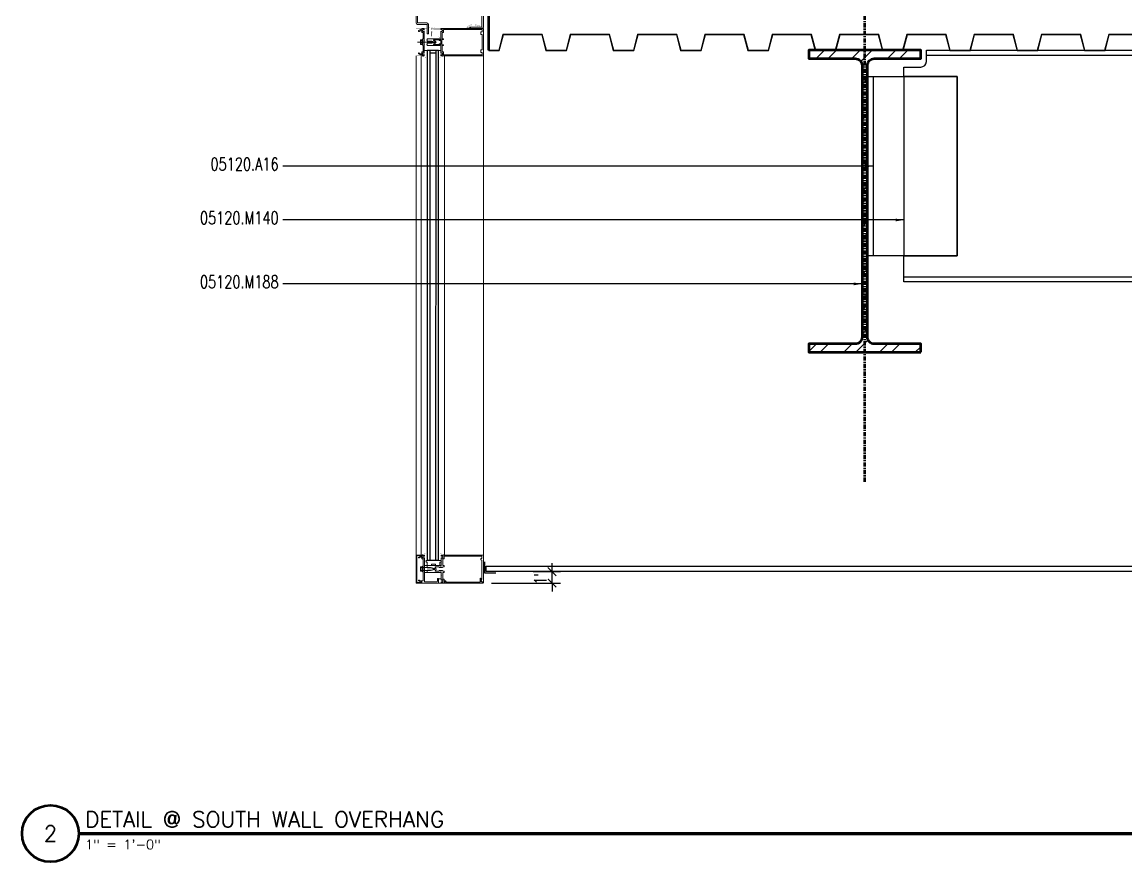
# Model space of a CAD drawing. Header units: inches. Extents: x 4066 to 5785, y 40 to 930.
# Drawn here: x 5104.8 to 5203.2, y 339.8 to 414.7 of the extents above; entities that cross this region are included whole.
import ezdxf
from ezdxf.enums import TextEntityAlignment as Align

# ---------------------------------------------------------------- set-up
doc = ezdxf.new("R2010")
doc.units = ezdxf.units.IN
doc.header["$LTSCALE"] = 0.5
doc.header["$MEASUREMENT"] = 0
doc.linetypes.add('CENTER2', pattern=[1.125, 0.75, -0.125, 0.125, -0.125])
doc.layers.get('0').update_dxf_attribs({"lineweight": 18})
doc.layers.get('Defpoints').update_dxf_attribs({"color": 140, "lineweight": 18})
for name, color, linetype, lineweight in [('A-Anno-Dims', 211, 'Continuous', 18), ('A-Anno-Note', 231, 'Continuous', 25), ('A-Detl-Fine', 90, 'Continuous', 18), ('A-Detl-Medm', 31, 'Continuous', 25), ('A-Detl-Patt', 190, 'Continuous', 18), ('A-Detl-Thin', 150, 'Continuous', 18), ('A-Detl-Wide', 213, 'Continuous', 50), ('G-Anno-Ttlb', 213, 'Continuous', 50)]:
    doc.layers.add(name, color=color, linetype=linetype, lineweight=lineweight)
doc.styles.add('Arch-Dim', font='romans.shx', dxfattribs={"width": 0.75})
doc.styles.add('RomanS', font='romans.shx')
doc.dimstyles.new('Aec-Arch-I-96', dxfattribs={"dimscale": 96, "dimtxt": 0.09375, "dimasz": 0.0625, "dimexe": 0.0625, "dimexo": 0.0625, "dimgap": 0.03125, "dimtad": 1, "dimdec": 4, "dimzin": 3, "dimdsep": 46, "dimlunit": 4, "dimtxsty": 'Arch-Dim', "dimblk": 'ARCHTICK', "dimcen": 0.09375, "dimazin": 2, "dimtfac": 0.75, "dimtdec": 4, "dimtix": 1, "dimtmove": 2, "dimatfit": 2, "dimfxl": 1, "dimtolj": 1, "dimtzin": 0, "dimarcsym": 0})

# ---------------------------------------------------------------- blocks, each defined once
blk = doc.blocks.new('*U56')
at = {"layer": 'A-Detl-Patt'}
h = blk.add_hatch(dxfattribs=at)
h.set_pattern_fill('ANSI32', color=256, scale=6, style=0)
h.set_pattern_definition([(45, (0, -13.46), (-1.591, 1.591), []), (45, (1.0607, -13.46), (-1.591, 1.591), [])])
edge = h.paths.add_edge_path()
edge.add_line((4.995, -26.92), (4.995, -26.175))
edge.add_line((4.995, -26.175), (0.845, -26.175))
edge.add_arc((0.845, -25.575), 0.6, 180, 270, ccw=False)
edge.add_line((0.245, -25.575), (0.245, -1.345))
edge.add_arc((0.845, -1.345), 0.6, 90, 180, ccw=False)
edge.add_line((0.845, -0.745), (4.995, -0.745))
edge.add_line((4.995, -0.745), (4.995, 0))
edge.add_line((4.995, 0), (-4.995, 0))
edge.add_line((-4.995, 0), (-4.995, -0.745))
edge.add_line((-4.995, -0.745), (-0.845, -0.745))
edge.add_arc((-0.845, -1.345), 0.6, 0, 90, ccw=False)
edge.add_line((-0.245, -1.345), (-0.245, -25.575))
edge.add_arc((-0.845, -25.575), 0.6, -90, 0, ccw=False)
edge.add_line((-0.845, -26.175), (-4.995, -26.175))
edge.add_line((-4.995, -26.175), (-4.995, -26.92))
edge.add_line((-4.995, -26.92), (4.995, -26.92))
at = {"color": 0, "linetype": 'ByBlock'}
blk.add_lwpolyline([(4.995, -26.92), (4.995, -26.175), (0.845, -26.175, -0.414214), (0.245, -25.575), (0.245, -1.345, -0.414214), (0.845, -0.745), (4.995, -0.745), (4.995, 0), (-4.995, 0), (-4.995, -0.745), (-0.845, -0.745, -0.414214), (-0.245, -1.345), (-0.245, -25.575, -0.414214), (-0.845, -26.175), (-4.995, -26.175), (-4.995, -26.92)], format="xyb", close=True, dxfattribs=at)
blk = doc.blocks.new('*U68')
at = {"layer": 'A-Detl-Thin'}
blk.add_lwpolyline([(58.75, 1.5), (55.25, 1.5), (54.875, 0.06), (53.125, 0.06), (52.75, 1.5), (49.25, 1.5), (48.875, 0.06), (47.125, 0.06), (46.75, 1.5), (43.25, 1.5), (42.875, 0.06), (41.125, 0.06), (40.75, 1.5), (37.25, 1.5), (36.875, 0.06), (35.125, 0.06), (34.75, 1.5), (31.25, 1.5), (30.875, 0.06), (29.125, 0.06), (28.75, 1.5), (25.25, 1.5), (24.875, 0.06), (23.125, 0.06), (22.75, 1.5), (19.25, 1.5), (18.875, 0.06), (17.125, 0.06), (16.75, 1.5), (13.25, 1.5), (12.875, 0.06), (11.125, 0.06), (10.75, 1.5), (7.25, 1.5), (6.875, 0.06), (5.125, 0.06), (4.75, 1.5), (1.25, 1.5), (0.875, 0.06), (0, 0.06), (0, 0.06), (0, 0), (0.921, 0), (1.296, 1.44), (4.704, 1.44), (5.079, 0), (6.921, 0), (7.296, 1.44), (10.704, 1.44), (11.079, 0), (12.921, 0), (13.296, 1.44), (16.704, 1.44), (17.079, 0), (18.921, 0), (19.296, 1.44), (22.704, 1.44), (23.079, 0), (24.921, 0), (25.296, 1.44), (28.704, 1.44), (29.079, 0), (30.921, 0), (31.296, 1.44), (34.704, 1.44), (35.079, 0), (36.921, 0), (37.296, 1.44), (40.704, 1.44), (41.079, 0), (42.921, 0), (43.296, 1.44), (46.704, 1.44), (47.079, 0), (48.921, 0), (49.296, 1.44), (52.704, 1.44), (53.079, 0), (54.921, 0), (55.296, 1.44), (58.704, 1.44)], dxfattribs=at)
at = {"layer": 'A-Detl-Wide'}
blk.add_lwpolyline([(0, 0.06), (0, 5.5), (145.808, 5.5)], dxfattribs=at)
blk = doc.blocks.new('_ArchTick')
at = {"color": 0, "linetype": 'ByBlock', "const_width": 0.15}
blk.add_lwpolyline([(-0.5, -0.5), (0.5, 0.5)], dxfattribs=at)
blk = doc.blocks.new('*D143')
at = {"layer": 'A-Anno-Dims', "color": 0, "lineweight": -2, "transparency": 16777216}
for p, q in [((5152.04, 365.666), (5152.04, 366.416)), ((5150.36, 365.666), (5152.79, 365.666)), ((5152.04, 364.65), (5152.04, 365.666)), ((5146.648, 364.65), (5152.79, 364.65)), ((5152.04, 364.65), (5152.04, 363.9))]:
    blk.add_line(p, q, dxfattribs=at)
at = {"layer": 'Defpoints', "color": 0, "transparency": 16777216}
for p in [(5149.61, 365.666), (5152.04, 365.666), (5145.898, 364.65)]:
    blk.add_point(p, dxfattribs=at)
at = {"layer": 'A-Anno-Dims', "color": 0, "lineweight": -2, "transparency": 16777216, "xscale": 0.75, "yscale": 0.75, "zscale": 0.75}
for p, rotation in [((5152.04, 365.666), 270), ((5152.04, 364.65), 90)]:
    blk.add_blockref('_ArchTick', p, dxfattribs=dict(at, rotation=rotation))
at = {"layer": 'A-Anno-Dims', "color": 0, "transparency": 16777216, "insert": (5150.995, 365.158), "char_height": 1.125, "attachment_point": 5, "rotation": 90, "style": 'Arch-Dim'}
blk.add_mtext('\\A1;1"', dxfattribs=at)
blk = doc.blocks.new('*D146')
at = {"layer": 'A-Anno-Dims', "color": 0, "lineweight": -2, "transparency": 16777216}
for p, q in [((5179.917, 445.366), (5179.917, 457.366)), ((5179.917, 456.616), (5262.162, 456.616)), ((5262.162, 367.9), (5262.162, 457.366))]:
    blk.add_line(p, q, dxfattribs=at)
at = {"layer": 'Defpoints', "color": 0, "transparency": 16777216}
for p in [(5262.162, 456.616), (5179.917, 444.616), (5262.162, 367.15)]:
    blk.add_point(p, dxfattribs=at)
at = {"layer": 'A-Anno-Dims', "color": 0, "lineweight": -2, "transparency": 16777216, "xscale": 0.75, "yscale": 0.75, "zscale": 0.75, "rotation": 180}
blk.add_blockref('_ArchTick', (5179.917, 456.616), dxfattribs=at)
at = {"layer": 'A-Anno-Dims', "color": 0, "lineweight": -2, "transparency": 16777216, "xscale": 0.75, "yscale": 0.75, "zscale": 0.75}
blk.add_blockref('_ArchTick', (5262.162, 456.616), dxfattribs=at)
at = {"layer": 'A-Anno-Dims', "color": 0, "transparency": 16777216, "insert": (5221.039, 457.975), "char_height": 1.125, "attachment_point": 5, "style": 'Arch-Dim'}
blk.add_mtext('\\A1;6\'-10{\\H0.750000x;\\S1/4;}"', dxfattribs=at)
blk = doc.blocks.new('Anno_Title_A1')
at = {"color": 0, "linetype": 'ByBlock', "lineweight": -2}
blk.add_circle((0, 0), 2.25, dxfattribs=at)
blk.add_circle((0, 0), 2.25, dxfattribs=at)
at = {"color": 0, "linetype": 'ByBlock', "lineweight": -2, "style": 'RomanS'}
blk.add_attdef('NUMBER', text='', height=1.25, dxfattribs=at).set_placement((0, 0), align=Align.MIDDLE)
blk = doc.blocks.new('Anno_Title_T1')
at = {"color": 0, "linetype": 'ByBlock', "lineweight": -2, "style": 'RomanS'}
blk.add_attdef('TITLE', (2.75, 0.5), '', height=1.25, dxfattribs=at)
blk.add_attdef('SCALE', text='', height=0.75, dxfattribs=at).set_placement((2.75, -0.5), align=Align.TOP_LEFT)

msp = doc.modelspace()

# ---------------------------------------------------------------- linework, layer by layer
at = {"layer": 'A-Detl-Fine'}
for p, q in [((5140.05512, 412.87229), (5141.74893, 412.87229)), ((5140.30623, 413.03128), (5140.30623, 412.72691)), ((5140.31852, 413.06569), (5140.33723, 413.06569)), ((5140.31852, 412.6925), (5140.33723, 412.6925)), ((5140.33723, 413.06569), (5140.33723, 412.6925)), ((5140.34115, 413.08201), (5140.48083, 413.08201)), ((5140.34115, 412.98056), (5140.48083, 412.98056)), ((5140.34115, 412.77764), (5140.48083, 412.77764)), ((5140.34115, 412.67618), (5140.48083, 412.67618)), ((5140.48083, 413.1291), (5140.48083, 412.6291)), ((5140.48083, 413.1291), (5140.52083, 413.1291)), ((5140.48083, 412.6291), (5140.52083, 412.6291)), ((5140.52083, 413.1291), (5140.52083, 412.6291)), ((5140.37603, 367.15031), (5140.37694, 411.59027)), ((5140.64985, 412.11946), (5140.89416, 412.11946)), ((5142.11521, 412.11946), (5141.91669, 412.11946)), ((5142.45554, 367.20887), (5142.45645, 411.59176)), ((5142.45554, 367.20887), (5142.45554, 367.14985)), ((5140.32618, 365.7479), (5140.32618, 366.05228)), ((5140.33848, 366.08668), (5140.35718, 366.08668)), ((5140.35718, 365.71349), (5140.35718, 366.08668)), ((5140.36111, 366.103), (5140.50079, 366.103)), ((5140.50079, 365.65008), (5140.50079, 366.15008)), ((5140.50079, 366.15008), (5140.54079, 366.15008)), ((5140.54079, 365.65008), (5140.54079, 366.15008)), ((5140.91579, 366.21308), (5140.66579, 366.21308)), ((5140.85329, 366.65008), (5142.10329, 366.65008)), ((5140.91579, 366.52508), (5140.85329, 366.52508)), ((5140.91579, 366.21308), (5140.91579, 366.52508)), ((5141.29079, 366.21308), (5140.91579, 366.21308)), ((5141.66579, 366.33808), (5141.29079, 366.33808)), ((5141.29079, 366.33808), (5141.29079, 366.21308)), ((5141.66579, 366.21308), (5141.66579, 366.33808)), ((5142.04079, 366.21308), (5141.66579, 366.21308)), ((5142.10329, 366.52508), (5142.04079, 366.52508)), ((5142.04079, 366.52508), (5142.04079, 366.21308)), ((5140.33848, 365.71349), (5140.35718, 365.71349)), ((5140.36111, 366.00155), (5140.50079, 366.00155)), ((5140.36111, 365.79863), (5140.50079, 365.79863)), ((5140.36111, 365.69717), (5140.50079, 365.69717)), ((5140.50079, 365.65008), (5140.54079, 365.65008)), ((5140.54079, 366.02547), (5141.20579, 366.02547)), ((5140.54079, 365.7747), (5141.20579, 365.7747)), ((5140.66579, 365.58708), (5140.91579, 365.58708)), ((5141.20579, 366.02547), (5141.54079, 365.90008)), ((5141.54079, 365.90008), (5141.20579, 365.7747)), ((5142.16602, 365.01047), (5141.91602, 365.01047)), ((5141.91602, 364.65047), (5142.16602, 364.65047))]:
    msp.add_line(p, q, dxfattribs=at)
at = {"layer": 'A-Detl-Fine', "const_width": 0.01111}
for points in [[(5140.45307, 414.27275), (5140.45033, 414.33572), (5140.4421, 414.39808), (5140.42839, 414.45923)], [(5140.42839, 414.08627), (5140.4421, 414.14742), (5140.45033, 414.20978), (5140.45307, 414.27275)], [(5145.04019, 414.46642), (5144.97718, 414.46382), (5144.91453, 414.45615), (5144.8526, 414.44361), (5144.79176, 414.42637), (5144.73236, 414.40463), (5144.67478, 414.37858), (5144.61937, 414.3484), (5144.56649, 414.31428), (5144.51651, 414.27641), (5144.46978, 414.23498), (5144.42667, 414.19017)], [(5145.04019, 414.40583), (5144.97616, 414.40301), (5144.91284, 414.39467), (5144.8506, 414.38101), (5144.78978, 414.36222), (5144.73075, 414.33851), (5144.67386, 414.31006), (5144.61947, 414.27709), (5144.56793, 414.23977), (5144.51961, 414.19831), (5144.47486, 414.15291)], [(5145.50595, 414.32187), (5145.44627, 414.3582), (5145.38327, 414.38986), (5145.31757, 414.41652), (5145.2498, 414.43785), (5145.18057, 414.45349), (5145.11049, 414.46313), (5145.04019, 414.46642)], [(5145.4151, 414.30763), (5145.34612, 414.34184), (5145.27242, 414.3692), (5145.19572, 414.38926), (5145.11774, 414.40162), (5145.04019, 414.40583)], [(5145.31997, 414.23246), (5145.41417, 414.30773)], [(5145.5933, 414.28124), (5145.32832, 414.21546)], [(5145.50576, 414.32194), (5145.57869, 414.34003)], [(5145.58488, 414.34066), (5145.58281, 414.34059), (5145.58071, 414.34038), (5145.57873, 414.34006)], [(5145.61518, 414.31036), (5145.61103, 414.32564), (5145.60015, 414.33652), (5145.58488, 414.34066)], [(5145.59328, 414.28124), (5145.6047, 414.28742), (5145.61237, 414.29764), (5145.61518, 414.31036)], [(5140.89369, 414.09343), (5140.64938, 414.09343)], [(5140.64938, 413.74164), (5140.89369, 413.74164)], [(5141.01583, 414.22762), (5141.54354, 414.15284)], [(5141.26015, 413.62514), (5141.01583, 413.62514)], [(5141.54354, 414.0942), (5141.43054, 414.0942)], [(5141.54354, 414.15284), (5141.54354, 414.0942)], [(5143.84024, 414.19154), (5144.42658, 414.19154)], [(5143.84024, 414.09382), (5143.84024, 414.19154)], [(5144.78716, 414.09382), (5143.84024, 414.09382)], [(5144.47465, 414.15441), (5144.81747, 414.15441)], [(5144.78716, 414.09382), (5144.80243, 414.09797), (5144.8133, 414.10884), (5144.81745, 414.12411)], [(5144.81747, 414.15441), (5144.81747, 414.12411)], [(5145.31995, 414.23242), (5145.31792, 414.23031), (5145.31662, 414.22768), (5145.31616, 414.22475)], [(5145.31616, 414.22475), (5145.31748, 414.2199), (5145.32093, 414.21644), (5145.32579, 414.21512)], [(5145.32579, 414.21512), (5145.32664, 414.21517), (5145.32749, 414.21529), (5145.32832, 414.21546)], [(5140.64962, 413.17816), (5140.89392, 413.17816)], [(5140.89392, 412.56642), (5140.64962, 412.56642)], [(5140.37694, 411.59027), (5140.37694, 411.64891)], [(5140.37694, 411.64891), (5140.48993, 411.64891)], [(5140.90464, 411.51549), (5140.37694, 411.59027)], [(5141.91645, 411.51698), (5142.44415, 411.59176)], [(5142.44415, 411.6504), (5142.33116, 411.6504)], [(5142.44415, 411.59176), (5142.44415, 411.6504)], [(5140.90374, 367.28387), (5140.37603, 367.20909), (5140.37603, 367.1483)], [(5141.92784, 367.28365), (5142.45554, 367.20887)], [(5140.64894, 366.68139), (5140.89326, 366.68139)], [(5142.1143, 366.68139), (5141.86999, 366.68139)]]:
    msp.add_lwpolyline(points, dxfattribs=at)
at = {"layer": 'A-Detl-Fine'}
for centre, radius, start, end in [((5140.36054, 413.03128), 0.05431, 110.9107, 249.0893), ((5140.36054, 412.72691), 0.05431, 110.9107, 249.0893), ((5140.47108, 412.8791), 0.16485, 142.0123, 217.9877), ((5140.38049, 366.05228), 0.05431, 110.9107, 249.0893), ((5140.85329, 366.58758), 0.0625, 90, 270), ((5142.10329, 366.58758), 0.0625, 270, 90), ((5140.49103, 365.90008), 0.16485, 142.0123, 217.9877), ((5140.38049, 365.7479), 0.05431, 110.9107, 249.0893)]:
    msp.add_arc(centre, radius, start, end, dxfattribs=at)
at = {"layer": 'A-Detl-Medm', "linetype": 'Continuous'}
for p, q in [((5140.91669, 412.13938), (5140.91579, 366.66147)), ((5141.91669, 412.13938), (5140.91669, 412.13938)), ((5141.16579, 366.66147), (5141.16669, 412.13938)), ((5141.66669, 411.89509), (5141.16669, 411.89509)), ((5141.66669, 412.13938), (5141.66579, 366.66147)), ((5141.91579, 366.66147), (5141.91669, 412.13938)), ((5141.91579, 366.66147), (5140.89301, 366.66147))]:
    msp.add_line(p, q, dxfattribs=at)
at = {"layer": 'A-Detl-Medm'}
for p, q in [((5185.41174, 411.70073), (5292.22557, 411.70073)), ((5180.66174, 409.82073), (5180.66174, 393.82073)), ((5183.41174, 409.82073), (5183.41174, 393.82073)), ((5183.41174, 391.94073), (5292.22557, 391.94073))]:
    msp.add_line(p, q, dxfattribs=at)
msp.add_lwpolyline([(5185.41174, 391.49073), (5183.41174, 391.49073), (5183.41174, 393.82073), (5188.16174, 393.82073), (5188.16174, 409.82073), (5183.41174, 409.82073), (5183.41174, 410.65073), (5184.91174, 410.65073, 0.41421356), (5185.41174, 411.15073), (5185.41174, 412.15073), (5292.22557, 412.15073), (5292.22557, 391.49073), (5185.41174, 391.49073)], format="xyb", close=True, dxfattribs=at)
for points in [[(5188.16174, 409.82073), (5188.16174, 393.82073), (5180.16174, 393.82073), (5180.16174, 409.82073)], [(5261.97461, 365.6656), (5146.16677, 365.66562), (5146.16677, 366.16562), (5261.97461, 366.1656)]]:
    msp.add_lwpolyline(points, close=True, dxfattribs=at)
at = {"layer": 'A-Detl-Medm', "linetype": 'Continuous', "const_width": 0.01111}
msp.add_lwpolyline([(5141.66579, 366.90577), (5141.17718, 366.90577)], dxfattribs=at)
at = {"layer": 'A-Detl-Medm'}
msp.add_lwpolyline([(5147.04177, 365.54062), (5146.04177, 365.54062), (5146.04177, 366.54062)], dxfattribs=at)
at = {"layer": 'A-Detl-Thin'}
for p, q in [((5142.11547, 414.07428), (5142.11543, 414.07428)), ((5142.11543, 414.07428), (5142.11543, 413.99415)), ((5142.11543, 413.99415), (5142.11547, 413.99415)), ((5142.11547, 413.84169), (5142.11543, 413.84169)), ((5142.11543, 413.84169), (5142.11543, 413.49772)), ((5142.11543, 413.49772), (5142.1301, 413.48306)), ((5142.1301, 413.48306), (5142.11543, 413.46839)), ((5142.11543, 413.46839), (5142.11543, 413.12931)), ((5142.11813, 414.08413), (5142.11547, 414.07428)), ((5142.11547, 413.99415), (5142.1199, 413.98361)), ((5142.1199, 413.85223), (5142.11547, 413.84169)), ((5142.12513, 414.09113), (5142.11813, 414.08413)), ((5142.1199, 413.98361), (5142.1299, 413.97949)), ((5142.1299, 413.85635), (5142.1199, 413.85223)), ((5142.13498, 414.09379), (5142.12513, 414.09113)), ((5142.1299, 413.97949), (5142.14048, 413.98385)), ((5142.14048, 413.852), (5142.1299, 413.85635)), ((5142.13498, 414.09383), (5142.13498, 414.09379)), ((5145.91684, 414.09382), (5142.13498, 414.09383)), ((5142.14048, 413.98385), (5142.14052, 413.98383)), ((5142.1588, 413.83796), (5142.14048, 413.85207)), ((5142.14048, 413.85207), (5142.14048, 413.852)), ((5142.14052, 413.98383), (5142.15884, 413.99793)), ((5142.17996, 413.82915), (5142.1588, 413.83796)), ((5142.15884, 413.99793), (5142.18, 414.00674)), ((5142.20288, 413.82609), (5142.17996, 413.82915)), ((5142.18, 414.00674), (5142.2029, 414.00977)), ((5142.2029, 413.82606), (5142.20288, 413.82609)), ((5142.2029, 414.00977), (5142.2029, 414.00979)), ((5142.2029, 414.00979), (5142.21317, 414.00979)), ((5142.21317, 413.82606), (5142.2029, 413.82606)), ((5142.21317, 414.00979), (5142.21317, 414.00975)), ((5142.21317, 414.00975), (5142.23781, 414.00307)), ((5142.23781, 413.83277), (5142.21317, 413.82609)), ((5142.21317, 413.82609), (5142.21317, 413.82606)), ((5142.23759, 413.17816), (5142.23759, 413.7469)), ((5142.23759, 413.7469), (5142.3402, 413.7469)), ((5142.23781, 414.00307), (5142.25533, 413.98556)), ((5142.25533, 413.85029), (5142.23781, 413.83277)), ((5142.25533, 413.98556), (5142.262, 413.96091)), ((5142.262, 413.87493), (5142.25533, 413.85029)), ((5142.262, 413.96091), (5142.26202, 413.96091)), ((5142.26202, 413.87493), (5142.262, 413.87493)), ((5142.26202, 413.96091), (5142.26202, 413.87493)), ((5142.3402, 413.74692), (5142.35005, 413.74959)), ((5142.3402, 413.7469), (5142.3402, 413.74692)), ((5142.35005, 413.74959), (5142.35706, 413.75659)), ((5142.35706, 413.75659), (5142.35973, 413.76644)), ((5142.35973, 413.76644), (5142.35975, 413.76644)), ((5142.35975, 413.76644), (5142.35975, 413.96679)), ((5142.35975, 413.96679), (5142.35977, 413.96679)), ((5142.35977, 413.96679), (5142.36378, 413.98157)), ((5142.36378, 413.98157), (5142.37428, 413.99208)), ((5142.37428, 413.99208), (5142.38906, 413.99608)), ((5142.38906, 413.99608), (5142.38906, 413.9961)), ((5142.38906, 413.9961), (5145.81912, 413.9961)), ((5145.76048, 413.78111), (5145.70184, 413.78111)), ((5145.70184, 413.78111), (5145.70184, 413.55146)), ((5145.70184, 413.55146), (5145.76048, 413.55146)), ((5145.79005, 413.78916), (5145.76048, 413.78115)), ((5145.76048, 413.78115), (5145.76048, 413.78111)), ((5145.76048, 413.55146), (5145.76048, 413.55144)), ((5145.76048, 413.55144), (5145.79005, 413.54343)), ((5145.81107, 413.81018), (5145.79005, 413.78916)), ((5145.79005, 413.54343), (5145.81107, 413.52241)), ((5145.81908, 413.83975), (5145.81107, 413.81018)), ((5145.81107, 413.52241), (5145.8191, 413.49284)), ((5145.81912, 413.83975), (5145.81908, 413.83975)), ((5145.8191, 413.49284), (5145.81912, 413.49284)), ((5145.81912, 413.9961), (5145.81912, 413.83975)), ((5145.81912, 413.49284), (5145.81912, 412.25176)), ((5145.91684, 411.65077), (5145.91684, 414.09382)), ((5140.89392, 413.13909), (5140.87925, 413.12442)), ((5140.87925, 413.12442), (5140.89392, 413.10976)), ((5140.89392, 413.03842), (5140.87925, 413.02377)), ((5140.87925, 413.02377), (5140.89392, 413.00911)), ((5140.89392, 412.73549), (5140.87925, 412.72082)), ((5140.87925, 412.72082), (5140.89392, 412.70618)), ((5140.89392, 412.63484), (5140.87925, 412.62018)), ((5140.87925, 412.62018), (5140.89392, 412.60551)), ((5142.0314, 413.17816), (5140.89392, 413.17816)), ((5140.89392, 413.17816), (5140.89392, 413.13909)), ((5140.89392, 413.10976), (5140.89392, 413.03842)), ((5140.89392, 413.00911), (5140.89392, 412.97002)), ((5140.89392, 412.97002), (5141.31413, 412.97002)), ((5141.31413, 412.77458), (5140.89392, 412.77458)), ((5140.89392, 412.77458), (5140.89392, 412.73549)), ((5140.89392, 412.70618), (5140.89392, 412.63484)), ((5140.89392, 412.60551), (5140.89392, 412.56642)), ((5140.89392, 412.56642), (5142.0314, 412.56642)), ((5141.31413, 412.97002), (5141.52726, 412.91292)), ((5141.52726, 412.83168), (5141.31413, 412.77458)), ((5141.47771, 413.06746), (5141.4743, 413.04169)), ((5141.4743, 413.04169), (5141.49466, 413.02282)), ((5141.49468, 412.72176), (5141.47431, 412.7029)), ((5141.47431, 412.7029), (5141.4777, 412.67713)), ((5141.4777, 412.67713), (5141.50225, 412.66417)), ((5141.50225, 413.08041), (5141.47771, 413.06746)), ((5141.49466, 413.02282), (5141.49468, 413.0228)), ((5141.49468, 413.0228), (5141.55257, 413.0073)), ((5141.55257, 412.7373), (5141.49468, 412.72177)), ((5141.49468, 412.72177), (5141.49468, 412.72176)), ((5141.9552, 413.08045), (5141.50225, 413.08045)), ((5141.50225, 413.08045), (5141.50225, 413.08041)), ((5141.50225, 412.66417), (5141.50225, 412.66415)), ((5141.50225, 412.66415), (5141.9552, 412.66415)), ((5141.52726, 412.91292), (5141.52726, 412.91288)), ((5141.52726, 412.91288), (5141.55494, 412.88935)), ((5141.55494, 412.85523), (5141.52726, 412.8317)), ((5141.52726, 412.8317), (5141.52726, 412.83168)), ((5141.55257, 413.0073), (5141.55255, 413.00728)), ((5141.55255, 413.00728), (5141.60328, 412.98258)), ((5141.60328, 412.762), (5141.55255, 412.7373)), ((5141.55255, 412.7373), (5141.55257, 412.7373)), ((5141.55494, 412.88935), (5141.55494, 412.85523)), ((5141.60328, 412.98258), (5141.6371, 412.94401)), ((5141.6371, 412.80057), (5141.60328, 412.762)), ((5141.6371, 412.94401), (5141.65401, 412.89712)), ((5141.65401, 412.84746), (5141.6371, 412.80057)), ((5141.65401, 412.89712), (5141.65401, 412.84746)), ((5141.9792, 413.0493), (5141.9552, 413.08049)), ((5141.9552, 413.08049), (5141.9552, 413.08045)), ((5141.9552, 412.66415), (5141.95521, 412.66417)), ((5141.95521, 412.66417), (5141.97924, 412.69534)), ((5142.01223, 413.02906), (5141.9792, 413.0493)), ((5141.97924, 412.69534), (5142.01228, 412.71556)), ((5142.05091, 413.02183), (5142.01223, 413.02906)), ((5142.01228, 412.71556), (5142.05096, 412.72277)), ((5142.03632, 413.17683), (5142.0314, 413.17816)), ((5142.0314, 412.56644), (5142.03632, 412.56777)), ((5142.0314, 412.56642), (5142.0314, 412.56644)), ((5142.03983, 413.17332), (5142.03632, 413.17683)), ((5142.03632, 412.56777), (5142.03983, 412.57127)), ((5142.04116, 413.1684), (5142.03983, 413.17332)), ((5142.03983, 412.57127), (5142.04116, 412.5762)), ((5142.04118, 413.1684), (5142.04116, 413.1684)), ((5142.04116, 412.5762), (5142.04118, 412.5762)), ((5142.04118, 413.12931), (5142.04118, 413.1684)), ((5142.0412, 413.12931), (5142.04118, 413.12931)), ((5142.04118, 412.5762), (5142.04118, 412.61529)), ((5142.04118, 412.61529), (5142.0412, 412.61529)), ((5142.04253, 413.12438), (5142.0412, 413.12931)), ((5142.0412, 412.61529), (5142.04253, 412.62021)), ((5142.04602, 413.12089), (5142.04253, 413.12438)), ((5142.04253, 412.62021), (5142.04602, 412.62371)), ((5142.05094, 413.11956), (5142.04602, 413.12089)), ((5142.04602, 412.62371), (5142.05094, 412.62504)), ((5142.05094, 413.02181), (5142.05091, 413.02183)), ((5142.05094, 413.11954), (5142.05094, 413.11956)), ((5142.10567, 413.11954), (5142.05094, 413.11954)), ((5142.11543, 413.02181), (5142.05094, 413.02181)), ((5142.05096, 412.72277), (5142.05094, 412.72279)), ((5142.05094, 412.72279), (5142.11543, 412.72279)), ((5142.05094, 412.62504), (5142.05094, 412.62506)), ((5142.05094, 412.62506), (5142.10567, 412.62506)), ((5142.11059, 413.12089), (5142.10567, 413.11956)), ((5142.10567, 413.11956), (5142.10567, 413.11954)), ((5142.10567, 412.62506), (5142.11059, 412.62371)), ((5142.11409, 413.12438), (5142.11059, 413.12089)), ((5142.11059, 412.62371), (5142.11409, 412.62022)), ((5142.11543, 413.12931), (5142.11409, 413.12438)), ((5142.11409, 412.62022), (5142.11543, 412.61529)), ((5142.11543, 412.72279), (5142.11543, 413.02181)), ((5142.11543, 412.61529), (5142.11543, 412.27618)), ((5142.21317, 412.6446), (5142.21317, 413.1)), ((5142.21317, 413.1), (5142.3402, 413.1)), ((5142.3402, 412.6446), (5142.21317, 412.6446)), ((5142.3402, 413.17816), (5142.23759, 413.17816)), ((5142.23759, 411.99768), (5142.23759, 412.56642)), ((5142.23759, 412.56642), (5142.3402, 412.56642)), ((5142.3402, 413.17814), (5142.3402, 413.17816)), ((5142.35005, 413.17547), (5142.3402, 413.17814)), ((5142.3402, 413.10001), (5142.35005, 413.10268)), ((5142.3402, 413.1), (5142.3402, 413.10001)), ((5142.3402, 412.64459), (5142.3402, 412.6446)), ((5142.35005, 412.64192), (5142.3402, 412.64459)), ((5142.3402, 412.56644), (5142.35005, 412.56911)), ((5142.3402, 412.56642), (5142.3402, 412.56644)), ((5142.35706, 413.16847), (5142.35005, 413.17547)), ((5142.35005, 413.10268), (5142.35706, 413.10969)), ((5142.35706, 412.63491), (5142.35005, 412.64192)), ((5142.35005, 412.56911), (5142.35706, 412.57611)), ((5142.35973, 413.15861), (5142.35706, 413.16847)), ((5142.35706, 413.10969), (5142.35973, 413.11954)), ((5142.35973, 412.62506), (5142.35706, 412.63491)), ((5142.35706, 412.57611), (5142.35973, 412.58596)), ((5142.35975, 413.15861), (5142.35973, 413.15861)), ((5142.35973, 413.11954), (5142.35975, 413.11954)), ((5142.35975, 412.62506), (5142.35973, 412.62506)), ((5142.35973, 412.58596), (5142.35975, 412.58596)), ((5142.35975, 413.11954), (5142.35975, 413.15861)), ((5142.35975, 412.58596), (5142.35975, 412.62506)), ((5139.91579, 367.15031), (5139.91669, 411.65077)), ((5142.11543, 412.27618), (5142.1301, 412.26154)), ((5142.1301, 412.26154), (5142.11543, 412.24688)), ((5142.11543, 412.24688), (5142.11543, 411.9029)), ((5142.11543, 411.9029), (5142.11547, 411.9029)), ((5142.11547, 411.75044), (5142.11543, 411.75044)), ((5142.11543, 411.75044), (5142.11543, 411.67032)), ((5142.11543, 411.67032), (5142.11547, 411.67032)), ((5142.11547, 411.9029), (5142.1199, 411.89236)), ((5142.1199, 411.76098), (5142.11547, 411.75044)), ((5142.11547, 411.67032), (5142.11813, 411.66047)), ((5142.11813, 411.66047), (5142.12513, 411.65346)), ((5142.1199, 411.89236), (5142.1299, 411.88824)), ((5142.1299, 411.76511), (5142.1199, 411.76098)), ((5142.12513, 411.65346), (5142.13498, 411.65081)), ((5142.1299, 411.88824), (5142.14048, 411.8926)), ((5142.14048, 411.76075), (5142.1299, 411.76511)), ((5142.13498, 411.65081), (5142.13498, 411.65077)), ((5142.13498, 411.65077), (5145.91684, 411.65077)), ((5142.14048, 411.8926), (5142.14052, 411.89256)), ((5142.1588, 411.74669), (5142.14048, 411.76081)), ((5142.14048, 411.76081), (5142.14048, 411.76075)), ((5142.14052, 411.89256), (5142.15884, 411.90667)), ((5142.17996, 411.73788), (5142.1588, 411.74669)), ((5142.15884, 411.90667), (5142.18, 411.91547)), ((5142.20288, 411.73483), (5142.17996, 411.73788)), ((5142.18, 411.91547), (5142.2029, 411.9185)), ((5142.2029, 411.73481), (5142.20288, 411.73483)), ((5142.2029, 411.9185), (5142.2029, 411.91852)), ((5142.2029, 411.91852), (5142.21317, 411.91852)), ((5142.21317, 411.73481), (5142.2029, 411.73481)), ((5142.21317, 411.91852), (5142.21317, 411.9185)), ((5142.21317, 411.9185), (5142.23781, 411.91183)), ((5142.23781, 411.74152), (5142.21317, 411.73485)), ((5142.21317, 411.73485), (5142.21317, 411.73481)), ((5142.3402, 411.99768), (5142.23759, 411.99768)), ((5142.23781, 411.91183), (5142.25533, 411.89431)), ((5142.25533, 411.75904), (5142.23781, 411.74152)), ((5142.25533, 411.89431), (5142.262, 411.86967)), ((5142.262, 411.78368), (5142.25533, 411.75904)), ((5142.262, 411.86967), (5142.26202, 411.86967)), ((5142.26202, 411.78368), (5142.262, 411.78368)), ((5142.26202, 411.86967), (5142.26202, 411.78368)), ((5142.3402, 411.99766), (5142.3402, 411.99768)), ((5142.35005, 411.99499), (5142.3402, 411.99766)), ((5142.35706, 411.98798), (5142.35005, 411.99499)), ((5142.35973, 411.97813), (5142.35706, 411.98798)), ((5142.35975, 411.97813), (5142.35973, 411.97813)), ((5142.35975, 411.77781), (5142.35975, 411.97813)), ((5142.35977, 411.77781), (5142.35975, 411.77781)), ((5142.36376, 411.76304), (5142.35977, 411.77781)), ((5142.37427, 411.75253), (5142.36376, 411.76304)), ((5142.38906, 411.74852), (5142.37427, 411.75253)), ((5142.38906, 411.7485), (5142.38906, 411.74852)), ((5145.81912, 411.7485), (5142.38906, 411.7485)), ((5145.76048, 412.19314), (5145.70184, 412.19314)), ((5145.70184, 412.19314), (5145.70184, 411.96349)), ((5145.70184, 411.96349), (5145.76048, 411.96349)), ((5145.79005, 412.20117), (5145.76048, 412.19316)), ((5145.76048, 412.19316), (5145.76048, 412.19314)), ((5145.76048, 411.96349), (5145.76048, 411.96345)), ((5145.76048, 411.96345), (5145.79005, 411.95544)), ((5145.81107, 412.22219), (5145.79005, 412.20117)), ((5145.79005, 411.95544), (5145.81107, 411.93442)), ((5145.81908, 412.25176), (5145.81107, 412.22219)), ((5145.81107, 411.93442), (5145.8191, 411.90485)), ((5145.81912, 412.25176), (5145.81908, 412.25176)), ((5145.8191, 411.90485), (5145.81912, 411.90485)), ((5145.81912, 411.90485), (5145.81912, 411.7485)), ((5145.9159, 367.15031), (5145.91684, 411.65077)), ((5139.91579, 364.65008), (5139.91579, 367.15008)), ((5139.91579, 367.15008), (5140.35979, 367.15008)), ((5140.33979, 367.10008), (5139.97579, 367.10008)), ((5139.97579, 367.10008), (5139.97579, 364.70008)), ((5140.33242, 367.06408), (5140.14979, 366.95864)), ((5140.33979, 367.07008), (5140.33979, 367.10008)), ((5140.34967, 367.15008), (5140.34967, 367.15004)), ((5140.34967, 367.15004), (5140.37924, 367.14203)), ((5140.41979, 367.09008), (5140.41979, 367.07008)), ((5140.42979, 367.12008), (5140.42979, 367.08008)), ((5140.64579, 367.15008), (5140.45979, 367.15008)), ((5140.56579, 367.06408), (5140.5763, 367.06408)), ((5140.66579, 367.04808), (5140.66579, 367.13008)), ((5142.16579, 367.04808), (5142.16579, 367.13008)), ((5142.18579, 367.15008), (5145.91677, 367.15008)), ((5142.26579, 367.06408), (5142.25528, 367.06408)), ((5145.76177, 367.05008), (5142.44579, 367.05008)), ((5145.91677, 367.15008), (5145.91677, 364.68115)), ((5140.18979, 366.88936), (5140.29496, 366.95008)), ((5140.29496, 366.95008), (5140.42979, 366.95008)), ((5140.42979, 366.95008), (5140.42979, 366.83608)), ((5140.48979, 366.77608), (5140.56579, 366.77608)), ((5140.51579, 366.92608), (5140.51579, 367.01408)), ((5140.56579, 366.22508), (5140.54079, 366.20008)), ((5140.54079, 366.20008), (5140.54079, 365.91508)), ((5140.5763, 366.87608), (5140.56579, 366.87608)), ((5140.56579, 366.77608), (5140.56579, 366.22508)), ((5140.66579, 366.12508), (5140.66579, 366.89208)), ((5140.66579, 366.15058), (5140.66579, 366.21308)), ((5140.68079, 366.11008), (5140.66579, 366.12508)), ((5140.66579, 366.09508), (5140.68079, 366.11008)), ((5140.66579, 365.70508), (5140.66579, 366.09508)), ((5140.90079, 366.15808), (5140.91579, 366.17308)), ((5140.91579, 366.14308), (5140.90079, 366.15808)), ((5140.90079, 366.05508), (5140.91579, 366.07008)), ((5140.91579, 366.04008), (5140.90079, 366.05508)), ((5140.91579, 366.17308), (5140.91579, 366.21308)), ((5140.91579, 366.21308), (5142.07979, 366.21308)), ((5140.91579, 366.15058), (5140.91579, 366.21308)), ((5140.91579, 366.07008), (5140.91579, 366.14308)), ((5141.96479, 366.08808), (5141.63717, 366.08808)), ((5142.08979, 366.20308), (5142.08979, 366.16308)), ((5142.09979, 366.15308), (5142.15579, 366.15308)), ((5142.16579, 366.54008), (5142.16579, 366.89208)), ((5142.18079, 366.52508), (5142.16579, 366.54008)), ((5142.16579, 366.51008), (5142.18079, 366.52508)), ((5142.16579, 366.16308), (5142.16579, 366.51008)), ((5142.25528, 366.87608), (5142.26579, 366.87608)), ((5142.39579, 366.79508), (5142.29079, 366.79508)), ((5142.29079, 366.79508), (5142.29079, 366.21308)), ((5142.29079, 366.21308), (5142.38579, 366.21308)), ((5142.38579, 366.08808), (5142.29079, 366.08808)), ((5142.31579, 366.92608), (5142.31579, 367.01408)), ((5142.41579, 367.02008), (5142.41579, 366.81508)), ((5142.41579, 366.18308), (5142.41579, 366.11808)), ((5145.69677, 366.70508), (5145.69677, 366.83008)), ((5145.69677, 366.83008), (5145.73177, 366.83008)), ((5145.73177, 366.70508), (5145.69677, 366.70508)), ((5145.79177, 366.89008), (5145.79177, 367.02008)), ((5145.79177, 364.99208), (5145.79177, 366.64508)), ((5140.66579, 366.03308), (5140.54079, 366.03308)), ((5140.54079, 365.91508), (5140.55579, 365.90008)), ((5140.55579, 365.90008), (5140.54079, 365.88508)), ((5140.54079, 365.88508), (5140.54079, 365.60008)), ((5140.66579, 365.76708), (5140.54079, 365.76708)), ((5140.54079, 365.60008), (5140.56579, 365.57508)), ((5140.56579, 365.57508), (5140.56579, 364.85008)), ((5140.68079, 365.69008), (5140.66579, 365.70508)), ((5140.66579, 365.67508), (5140.68079, 365.69008)), ((5140.66579, 364.81008), (5140.66579, 365.67508)), ((5140.66579, 365.58708), (5140.66579, 365.64958)), ((5140.90079, 365.74508), (5140.91579, 365.76008)), ((5140.91579, 365.73008), (5140.90079, 365.74508)), ((5140.90079, 365.64208), (5140.91579, 365.65708)), ((5140.91579, 365.62708), (5140.90079, 365.64208)), ((5140.91579, 366.00008), (5140.91579, 366.04008)), ((5141.34579, 366.00008), (5140.91579, 366.00008)), ((5140.91579, 365.76008), (5140.91579, 365.80008)), ((5140.91579, 365.80008), (5141.34579, 365.80008)), ((5140.91579, 365.65708), (5140.91579, 365.73008)), ((5140.91579, 365.58708), (5140.91579, 365.64958)), ((5140.91579, 365.58708), (5140.91579, 365.62708)), ((5142.07979, 365.58708), (5140.91579, 365.58708)), ((5141.5639, 365.94164), (5141.34579, 366.00008)), ((5141.34579, 365.80008), (5141.5639, 365.85852)), ((5141.63717, 365.71208), (5141.96479, 365.71208)), ((5142.23079, 366.02808), (5142.02479, 366.02808)), ((5142.02479, 365.77208), (5142.23079, 365.77208)), ((5142.08979, 365.63708), (5142.08979, 365.59708)), ((5142.15579, 365.64708), (5142.09979, 365.64708)), ((5142.16579, 365.29008), (5142.16579, 365.63708)), ((5142.18079, 365.27508), (5142.16579, 365.29008)), ((5142.16579, 365.26008), (5142.18079, 365.27508)), ((5142.16579, 364.90808), (5142.16579, 365.26008)), ((5142.29079, 365.71208), (5142.38579, 365.71208)), ((5142.38579, 365.58708), (5142.29079, 365.58708)), ((5142.29079, 365.58708), (5142.29079, 365.00508)), ((5142.41579, 365.68208), (5142.41579, 365.61708)), ((5140.35979, 364.65008), (5139.91579, 364.65008)), ((5139.97579, 364.70008), (5140.33979, 364.70008)), ((5140.14979, 364.84152), (5140.33242, 364.73608)), ((5140.29496, 364.85008), (5140.18979, 364.9108)), ((5140.56579, 364.85008), (5140.29496, 364.85008)), ((5140.33979, 364.70008), (5140.33979, 364.73008)), ((5140.41979, 364.73008), (5140.41979, 364.71008)), ((5140.42979, 364.72008), (5140.42979, 364.68008)), ((5140.45979, 364.65008), (5141.91579, 364.65008)), ((5141.75579, 364.75008), (5140.72579, 364.75008)), ((5141.81579, 365.02008), (5141.81579, 364.81008)), ((5141.88579, 365.05008), (5141.84579, 365.05008)), ((5141.91579, 364.65008), (5141.91579, 365.02008)), ((5142.16579, 364.67008), (5142.16579, 364.75208)), ((5142.39579, 364.65008), (5142.18579, 364.65008)), ((5142.26579, 364.92408), (5142.25528, 364.92408)), ((5142.25528, 364.73608), (5142.26579, 364.73608)), ((5142.29079, 365.00508), (5142.39579, 365.00508)), ((5142.31579, 364.78608), (5142.31579, 364.87408)), ((5142.41579, 364.98508), (5142.41579, 364.78008)), ((5142.41579, 364.78008), (5142.49679, 364.78008)), ((5142.49679, 364.72008), (5142.41579, 364.72008)), ((5142.41579, 364.72008), (5142.41579, 364.67008)), ((5145.76589, 364.80789), (5145.70977, 364.96208)), ((5145.70977, 364.96208), (5145.76177, 364.96208)), ((5145.8997, 364.67408), (5145.76589, 364.80789))]:
    msp.add_line(p, q, dxfattribs=at)
for points in [[(5139.91671, 414.58528), (5139.91671, 420.71625, -0.41421356), (5140.04171, 420.84125), (5140.87829, 420.84125, 0.41421356), (5140.89392, 420.85688), (5140.89392, 421.69632), (5141.01607, 421.69632), (5141.01607, 420.8441, -0.41421356), (5140.89107, 420.7191), (5140.05449, 420.7191, 0.41421356), (5140.03887, 420.70347), (5140.03887, 414.59806, 0.41421356), (5140.05449, 414.58244), (5140.89107, 414.58244, -0.41421356), (5141.01607, 414.45744), (5141.01607, 413.60522), (5140.89392, 413.60522), (5140.89392, 414.44465, 0.41421356), (5140.87829, 414.46028), (5140.04171, 414.46028, -0.41421356)], [(5145.79184, 421.20771, -0.41421356), (5145.91684, 421.08271), (5145.91684, 414.21882, -0.41421356), (5145.79184, 414.09382), (5144.70094, 414.09382), (5144.70094, 414.21598), (5145.77906, 414.21598, 0.41421356), (5145.79469, 414.23161), (5145.79469, 421.06992, 0.41421356), (5145.77906, 421.08555), (5144.70094, 421.08555), (5144.70094, 421.20771)], [(5142.44179, 364.71008, 0.41421356), (5142.42179, 364.69008), (5142.42179, 364.65008), (5145.89777, 364.65008, 0.66817864), (5145.90131, 364.65862), (5145.80984, 364.75008), (5145.70977, 364.75008), (5145.70977, 364.96208), (5145.74177, 364.96208), (5145.67565, 365.07661, 0.76732699), (5145.64777, 365.06914), (5145.64777, 364.73008), (5142.59179, 364.73008), (5142.59179, 364.79008, 0.41421356), (5142.53179, 364.85008), (5142.45179, 364.85008, 1), (5142.45179, 364.79008), (5142.52679, 364.79008), (5142.52679, 364.71008)]]:
    msp.add_lwpolyline(points, format="xyb", close=True, dxfattribs=at)
at = {"layer": 'A-Detl-Thin', "const_width": 0.01111}
for points in [[(5139.97533, 414.04495), (5140.33105, 414.04495), (5140.33105, 414.01564), (5140.33107, 414.01564), (5140.33638, 413.99593), (5140.3504, 413.98191), (5140.37012, 413.97659), (5140.38984, 413.9819), (5140.40385, 413.99592), (5140.40918, 414.01564), (5140.40922, 414.01564), (5140.40922, 414.03519), (5140.40918, 414.03519), (5140.40119, 414.06477), (5140.38016, 414.08581), (5140.35058, 414.09381), (5140.35058, 414.09383), (5139.91669, 414.09383), (5139.91669, 411.65077), (5140.35058, 411.65077), (5140.35058, 411.65079), (5140.38016, 411.65879), (5140.40119, 411.67983), (5140.40918, 411.70941), (5140.40922, 411.70941), (5140.40922, 411.72896), (5140.4092, 411.72896), (5140.40386, 411.74867), (5140.38984, 411.76268), (5140.37012, 411.76801), (5140.35041, 411.7627), (5140.33639, 411.74868), (5140.33107, 411.72896), (5140.33105, 411.72896), (5140.33105, 411.69963), (5139.97533, 411.69963)], [(5142.11543, 413.95994), (5142.16431, 413.95994), (5142.16431, 413.97949), (5142.16433, 413.97949), (5142.16849, 413.98975), (5142.17802, 413.99412), (5142.18851, 413.99056), (5142.18853, 413.99058), (5142.23232, 413.95283), (5142.2323, 413.95281), (5142.24251, 413.93159), (5142.23476, 413.91075), (5142.21317, 413.90134), (5142.21317, 413.9013), (5142.11543, 413.9013), (5142.11542, 413.90134), (5142.08584, 413.90936), (5142.06483, 413.93039), (5142.05683, 413.95996), (5142.05681, 413.95994), (5142.05681, 414.03519), (5141.46559, 414.03519), (5141.46559, 413.87493), (5141.46557, 413.87493), (5141.45088, 413.8207), (5141.41233, 413.78215), (5141.3581, 413.76746), (5141.3581, 413.76744), (5141.31901, 413.76744), (5141.31901, 413.42736), (5141.92684, 413.42736), (5141.92684, 413.42734), (5141.94204, 413.42532), (5141.9561, 413.4195), (5141.96829, 413.41017), (5141.96831, 413.41018), (5142.09044, 413.28803), (5142.09977, 413.27584), (5142.10559, 413.26179), (5142.1076, 413.24658), (5142.10763, 413.24658), (5142.10763, 413.13909), (5142.10762, 413.13909), (5142.10494, 413.12924), (5142.09794, 413.12224), (5142.08809, 413.11958), (5142.08809, 413.11954), (5142.06854, 413.11954), (5142.06854, 413.11958), (5142.0587, 413.12224), (5142.0517, 413.12924), (5142.04904, 413.13909), (5142.049, 413.13909), (5142.049, 413.24658), (5141.92684, 413.36872), (5141.31901, 413.36872), (5141.31899, 413.36875), (5141.28941, 413.37678), (5141.2684, 413.39781), (5141.26041, 413.42738), (5141.26037, 413.42736), (5141.26037, 413.84169), (5141.26041, 413.84169), (5141.26484, 413.85223), (5141.27483, 413.85635), (5141.28541, 413.852), (5141.28541, 413.85207), (5141.30372, 413.83794), (5141.32489, 413.82912), (5141.34781, 413.82609), (5141.34783, 413.82606), (5141.3581, 413.82606), (5141.3581, 413.82607), (5141.38276, 413.83274), (5141.40028, 413.85027), (5141.40694, 413.87493), (5141.40696, 413.87493), (5141.40696, 413.96091), (5141.40694, 413.96091), (5141.40028, 413.98557), (5141.38276, 414.0031), (5141.3581, 414.00977), (5141.3581, 414.00979), (5141.34783, 414.00979), (5141.34783, 414.00977), (5141.32493, 414.00676), (5141.30377, 413.99796), (5141.28547, 413.98385), (5141.28541, 413.98385), (5141.27483, 413.97949), (5141.26484, 413.98362), (5141.26041, 413.99415), (5141.26037, 413.99415), (5141.26037, 414.07428), (5141.26041, 414.07428), (5141.26307, 414.08413), (5141.27007, 414.09113), (5141.27992, 414.09379), (5141.27992, 414.09383), (5142.09591, 414.09383), (5142.09591, 414.09381), (5142.10575, 414.09113), (5142.11275, 414.08413), (5142.11542, 414.07428), (5142.11543, 414.07428)]]:
    msp.add_lwpolyline(points, close=True, dxfattribs=at)
at = {"layer": 'A-Detl-Thin'}
msp.add_lwpolyline([(5140.58506, 413.82913), (5140.56216, 413.82609), (5140.56216, 413.82606), (5140.55189, 413.82606), (5140.55189, 413.82609), (5140.52723, 413.83277), (5140.50972, 413.8503), (5140.50305, 413.87493), (5140.50304, 413.87493), (5140.50304, 413.96091), (5140.50305, 413.96091), (5140.50973, 413.98557), (5140.52724, 414.00308), (5140.55189, 414.00977), (5140.55189, 414.00979), (5140.56216, 414.00979), (5140.56216, 414.00977), (5140.58507, 414.00673), (5140.60623, 413.99792), (5140.62454, 413.98381), (5140.62457, 413.98385), (5140.63515, 413.97948), (5140.64515, 413.9836), (5140.64958, 413.99415), (5140.64962, 413.99415), (5140.64962, 414.07428), (5140.64958, 414.07428), (5140.64693, 414.08413), (5140.63992, 414.09113), (5140.63007, 414.09379), (5140.63007, 414.09383), (5140.44831, 414.09383), (5140.44831, 414.09379), (5140.43352, 414.0898), (5140.423, 414.07929), (5140.41902, 414.0645), (5140.419, 414.0645), (5140.419, 414.02542), (5140.41896, 414.02542), (5140.39822, 413.98515), (5140.35638, 413.97828), (5140.32385, 414.00981), (5140.32383, 414.00979), (5140.14537, 413.90675), (5140.14539, 413.90673), (5140.13098, 413.89226), (5140.12584, 413.87311), (5140.13108, 413.85337), (5140.14555, 413.83895), (5140.1647, 413.83382), (5140.18444, 413.83905), (5140.18446, 413.83904), (5140.28724, 413.89838), (5140.419, 413.89838), (5140.419, 413.78698), (5140.41902, 413.787), (5140.42698, 413.75742), (5140.44801, 413.73638), (5140.4776, 413.72838), (5140.47761, 413.72835), (5140.55189, 413.72835), (5140.55189, 413.18989), (5140.52746, 413.16546), (5140.52746, 412.88695), (5140.54213, 412.87229), (5140.52746, 412.85764), (5140.52746, 412.57914), (5140.55189, 412.55471), (5140.55189, 412.01625), (5140.47761, 412.01625), (5140.47761, 412.01623), (5140.44804, 412.00824), (5140.42701, 411.98721), (5140.41902, 411.95763), (5140.419, 411.95761), (5140.419, 411.84621), (5140.28724, 411.84621), (5140.18446, 411.90556), (5140.18444, 411.90554), (5140.1647, 411.91078), (5140.14557, 411.90565), (5140.1311, 411.89123), (5140.12584, 411.8715), (5140.13096, 411.85236), (5140.14537, 411.83789), (5140.14537, 411.83785), (5140.32383, 411.73481), (5140.32385, 411.73481), (5140.3564, 411.76632), (5140.39823, 411.75944), (5140.41896, 411.71917), (5140.419, 411.71917), (5140.419, 411.68008), (5140.41902, 411.68008), (5140.42299, 411.6653), (5140.43351, 411.65478), (5140.44831, 411.65079), (5140.44831, 411.65077), (5140.63007, 411.65077), (5140.63007, 411.65081), (5140.63992, 411.65346), (5140.64693, 411.66047), (5140.64958, 411.67032), (5140.64962, 411.67032), (5140.64962, 411.75044), (5140.64958, 411.75044), (5140.64515, 411.76098), (5140.63515, 411.76511), (5140.62457, 411.76075), (5140.62454, 411.76079), (5140.60623, 411.74668), (5140.58506, 411.73787), (5140.56216, 411.73483), (5140.56216, 411.73481), (5140.55189, 411.73481), (5140.55189, 411.73485), (5140.52723, 411.74153), (5140.50972, 411.75905), (5140.50305, 411.78368), (5140.50304, 411.78368), (5140.50304, 411.86967), (5140.50305, 411.86967), (5140.50973, 411.89432), (5140.52724, 411.91184), (5140.55189, 411.91852), (5140.56216, 411.91852), (5140.56216, 411.9185), (5140.58507, 411.91546), (5140.60623, 411.90666), (5140.62454, 411.89254), (5140.62457, 411.8926), (5140.63515, 411.88823), (5140.64515, 411.89236), (5140.64958, 411.9029), (5140.64962, 411.9029), (5140.64962, 412.65242), (5140.66427, 412.66709), (5140.64962, 412.68173), (5140.64962, 413.06285), (5140.66427, 413.07751), (5140.64962, 413.09218), (5140.64962, 413.84169), (5140.64958, 413.84169), (5140.64515, 413.85223), (5140.63515, 413.85635), (5140.62457, 413.852), (5140.62454, 413.85205), (5140.60623, 413.83794)], close=True, dxfattribs=at)
for centre, radius, start, end in [((5140.37979, 367.08008), 0.05, 198.6629249, 0), ((5140.37979, 367.07008), 0.04, 180, 0), ((5140.35979, 367.09008), 0.06, 0, 90), ((5140.45979, 367.12008), 0.03, 90, 180), ((5140.56579, 367.01408), 0.05, 90, 180), ((5140.5763, 366.97408), 0.09, 44.8103119, 90), ((5140.65079, 367.04808), 0.015, 224.8103119, 0), ((5140.64579, 367.13008), 0.02, 0, 90), ((5142.18579, 367.13008), 0.02, 90, 180), ((5142.18079, 367.04808), 0.015, 180, 315.1896881), ((5142.25528, 366.97408), 0.09, 90, 135.1896881), ((5142.26579, 367.01408), 0.05, 0, 90), ((5142.44579, 367.02008), 0.03, 90, 180), ((5145.76177, 367.02008), 0.03, 0, 90), ((5140.16979, 366.924), 0.04, 120, 300), ((5140.48979, 366.83608), 0.06, 180, 270), ((5140.56579, 366.92608), 0.05, 180, 270), ((5140.5763, 366.96608), 0.09, 270, 315.1896881), ((5140.65079, 366.89208), 0.015, 360, 135.1896881), ((5141.63717, 366.06808), 0.02, 90, 243.3313394), ((5141.55279, 365.90008), 0.168, 296.6686606, 63.3313394), ((5142.02479, 366.08808), 0.06, 180, 270), ((5142.07979, 366.20308), 0.01, 0, 90), ((5142.09979, 366.16308), 0.01, 180, 270), ((5142.15579, 366.16308), 0.01, 270, 0), ((5142.18079, 366.89208), 0.015, 44.8103119, 180), ((5142.25528, 366.96608), 0.09, 224.8103119, 270), ((5142.23079, 366.08808), 0.06, 270, 360), ((5142.26579, 366.92608), 0.05, 270, 0), ((5142.38579, 366.18308), 0.03, 0, 90), ((5142.38579, 366.11808), 0.03, 270, 0), ((5142.39579, 366.81508), 0.02, 270, 360), ((5145.73177, 366.89008), 0.06, 270, 0), ((5145.73177, 366.64508), 0.06, 0, 90), ((5141.55276, 365.90008), 0.04302, 285, 75), ((5141.63717, 365.73208), 0.02, 116.6686606, 270), ((5142.02479, 365.71208), 0.06, 90, 180), ((5142.07979, 365.59708), 0.01, 270, 360), ((5142.09979, 365.63708), 0.01, 90, 180), ((5142.15579, 365.63708), 0.01, 0, 90), ((5142.23079, 365.71208), 0.06, 0, 90), ((5142.38579, 365.68208), 0.03, 0, 90), ((5142.38579, 365.61708), 0.03, 270, 0), ((5140.16979, 364.87616), 0.04, 60, 240), ((5140.37979, 364.72008), 0.05, 0, 161.3370751), ((5140.37979, 364.73008), 0.04, 0, 180), ((5140.35979, 364.71008), 0.06, 270, 0), ((5140.45979, 364.68008), 0.03, 180, 270), ((5140.72579, 364.81008), 0.06, 180, 270), ((5141.75579, 364.81008), 0.06, 270, 0), ((5141.84579, 365.02008), 0.03, 90, 180), ((5141.88579, 365.02008), 0.03, 0, 90), ((5142.18079, 364.90808), 0.015, 180, 315.1896881), ((5142.18079, 364.75208), 0.015, 44.8103119, 180), ((5142.18579, 364.67008), 0.02, 180, 270), ((5142.25528, 364.83408), 0.09, 90, 135.1896881), ((5142.25528, 364.82608), 0.09, 224.8103119, 270), ((5142.26579, 364.87408), 0.05, 0, 90), ((5142.26579, 364.78608), 0.05, 270, 0), ((5142.39579, 364.98508), 0.02, 0, 90), ((5142.39579, 364.67008), 0.02, 270, 360), ((5142.49679, 364.75008), 0.03, 270, 90), ((5145.76177, 364.99208), 0.03, 270, 0), ((5145.90677, 364.68115), 0.01, 225, 360)]:
    msp.add_arc(centre, radius, start, end, dxfattribs=at)
at = {"layer": 'A-Detl-Wide', "linetype": 'CENTER2'}
msp.add_line((5179.91674, 373.68279), (5179.91674, 444.61564), dxfattribs=at)
at = {"layer": 'G-Anno-Ttlb'}
msp.add_lwpolyline([(5109.86028, 342.31633, 0.3, 0.3, 0), (5285.77426, 342.31633, 0.3, 0.3, 0)], format="xyseb", dxfattribs=at)

# ---------------------------------------------------------------- block references
at = {"layer": 'A-Detl-Wide'}
for name, p in [('*U68', (5146.41751, 412.09097)), ('*U56', (5179.91674, 412.15073))]:
    msp.add_blockref(name, p, dxfattribs=at)
at = {"layer": 'G-Anno-Ttlb'}
ref = msp.add_blockref('Anno_Title_A1', (5107.32903, 342.31633), dxfattribs=dict(at, xscale=1.125, yscale=1.125, zscale=1.125))
ref.add_attrib('NUMBER', '2', dxfattribs={"layer": '0', "color": 0, "linetype": 'ByBlock', "lineweight": -2, "height": 1.40625, "style": 'Arch-Dim'}).set_placement((5107.32903, 342.31633), align=Align.MIDDLE)
ref = msp.add_blockref('Anno_Title_T1', (5107.32903, 342.31633), dxfattribs=dict(at, xscale=1.125, yscale=1.125, zscale=1.125))
ref.add_attrib('SCALE', '1" = 1\'-0"', dxfattribs={"layer": '0', "color": 0, "linetype": 'ByBlock', "lineweight": -2, "height": 0.84375, "style": 'Arch-Dim'}).set_placement((5110.42278, 341.75383), align=Align.TOP_LEFT)
ref.add_attrib('TITLE', 'DETAIL @ SOUTH WALL OVERHANG', (5110.42278, 342.87883), dxfattribs={"layer": '0', "color": 0, "linetype": 'ByBlock', "lineweight": -2, "height": 1.40625, "style": 'Arch-Dim'})

# ---------------------------------------------------------------- texts
at = {"layer": 'A-Anno-Note', "char_height": 1.125, "attachment_point": 9, "style": 'Arch-Dim'}
for s, insert in [('05120.A16', (5127.66708, 401.4448)), ('05120.M140', (5127.66716, 396.6451)), ('05120.M188', (5127.66727, 390.94491))]:
    msp.add_mtext(s, dxfattribs=dict(at, insert=insert))

# ---------------------------------------------------------------- dimensions: what is measured, and where the dimension line sits
at = {"layer": 'A-Anno-Dims'}
dim = msp.add_linear_dim(base=(5262.16211, 456.61564), p1=(5179.91674, 444.61564), p2=(5262.16211, 367.15007), dimstyle='Aec-Arch-I-96', override={"dimscale": 12}, dxfattribs=at)
dim.commit()
dim.dimension.update_dxf_attribs({"geometry": '*D146', "text_midpoint": (5221.03942, 457.97501)})
dim = msp.add_linear_dim(base=(5152.03974, 365.66562), p1=(5145.89777, 364.65008), p2=(5149.60985, 365.66562), angle=90, dimstyle='Aec-Arch-I-96', override={"dimscale": 12}, dxfattribs=at)
dim.commit()
dim.dimension.update_dxf_attribs({"geometry": '*D143', "text_midpoint": (5150.9951, 365.15785)})

# ---------------------------------------------------------------- leaders
at = {"layer": 'A-Anno-Note'}
for points in [[(5180.66174, 401.82073), (5128.04208, 401.8198)], [(5183.41174, 397.02108), (5128.04216, 397.0201)], [(5179.67174, 391.32083), (5128.04227, 391.31991)]]:
    msp.add_leader(points, dimstyle='Aec-Arch-I-96', override={"dimscale": 12}, dxfattribs=at)

doc.saveas('drawing.dxf')
